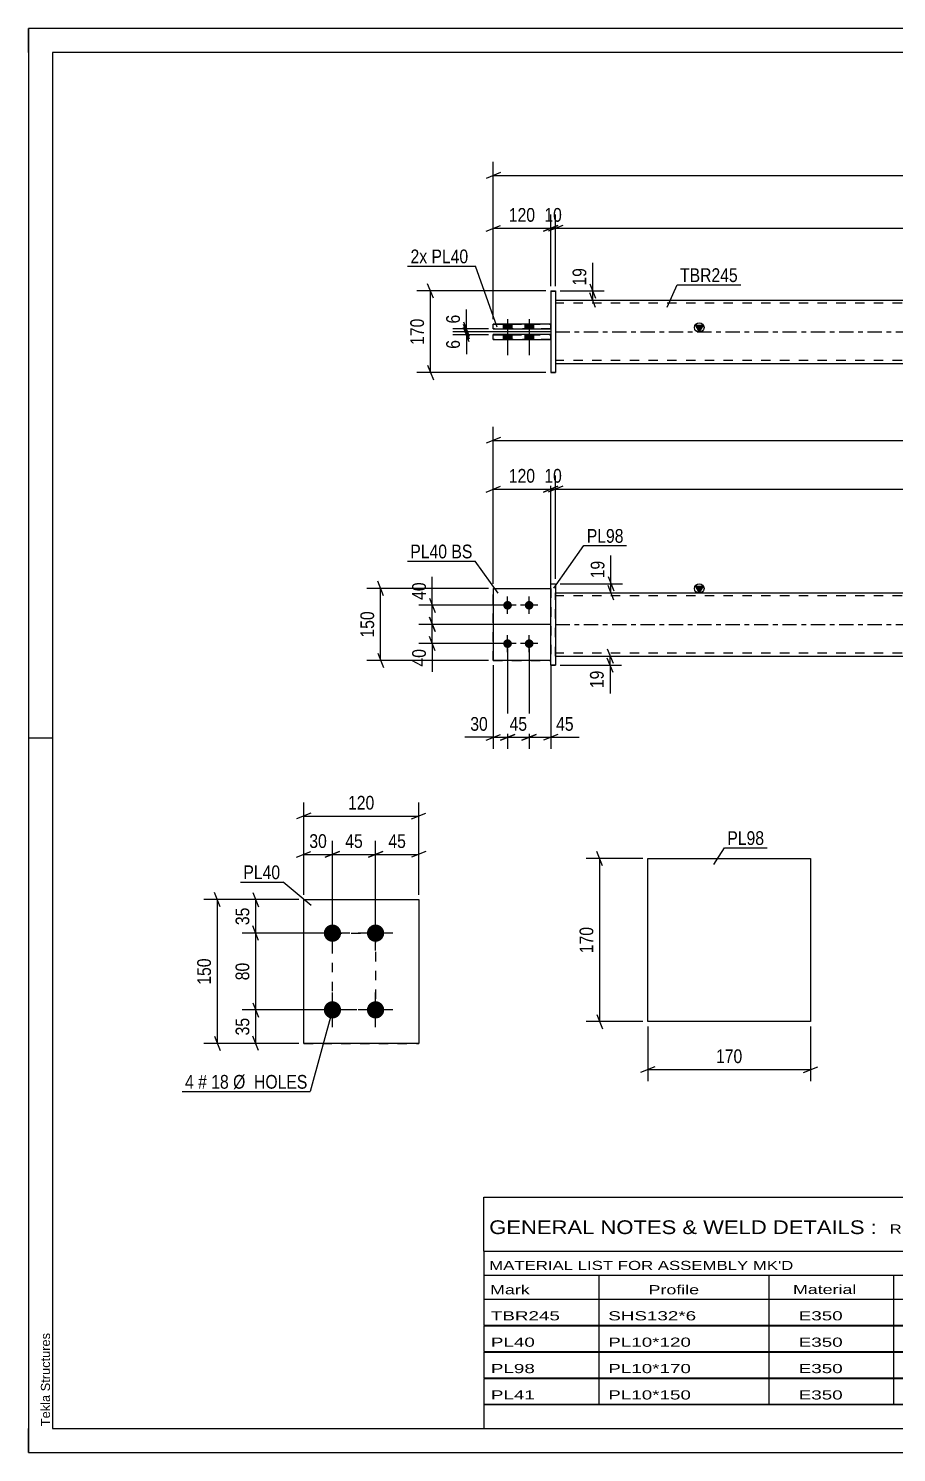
# Model space of a CAD drawing. Header units: millimetres. Extents: x 0 to 420, y 0 to 297.
# Drawn here: x 0 to 181.2, y 0 to 297 of the extents above; entities that cross this region are included whole.
import ezdxf

# ---------------------------------------------------------------- set-up
doc = ezdxf.new("R2010")
doc.units = ezdxf.units.MM
doc.linetypes.add('DXK_LINE_DOT2', pattern=[3.9198, 1.9599, -1.9599])
doc.linetypes.add('DXK_LINE_DOT3', pattern=[5.9187, 2.979, -0.9799, 0.9799, -0.9799])
doc.styles.add('Arial', font='ARIAL.TTF', dxfattribs={"height": 0.2})
doc.styles.add('Arial Narrow', font='ARIALN.TTF', dxfattribs={"height": 0.2})

# ---------------------------------------------------------------- blocks, each defined once
blk = doc.blocks.new('Unknown-581591407-1127')
at = {"color": 5, "linetype": 'Continuous'}
for p, q in [((420, 297), (0, 297)), ((0, 297), (0, 0)), ((0, 292), (0, 297)), ((415, 292), (5, 292)), ((5, 292), (5, 5)), ((5, 149), (0, 149)), ((0, 0), (0, 5)), ((5, 5), (415, 5)), ((0, 0), (420, 0))]:
    blk.add_line(p, q, dxfattribs=at)
at = {"color": 174, "linetype": 'Continuous', "style": 'Arial'}
blk.add_text('Tekla Structures', height=1.9102, rotation=90, dxfattribs=at).set_placement((4.5, 5.5))
blk = doc.blocks.new('Part-581591407-1420 - 1364')
at = {"color": 7, "linetype": 'DXK_LINE_DOT2'}
for p, q in [((96.98, 180.2), (108.98, 180.2)), ((96.98, 180.2), (108.98, 180.2)), ((96.98, 165.2), (96.98, 180.2)), ((108.98, 180.2), (108.98, 180.2)), ((108.98, 180.2), (108.98, 165.2)), ((96.98, 165.2), (108.98, 165.2)), ((108.98, 165.2), (96.98, 165.2)), ((96.98, 165.2), (96.98, 165.2))]:
    blk.add_line(p, q, dxfattribs=at)
blk = doc.blocks.new('Bolt-581591407-1378 - 1364')
at = {"linetype": 'Continuous'}
for points in [[(99.98, 175.8), (99.79, 175.82), (99.62, 175.88), (99.45, 175.97), (99.31, 176.1), (99.2, 176.25), (99.13, 176.42), (99.09, 176.6), (99.09, 176.79), (99.13, 176.98), (99.2, 177.15), (99.31, 177.3), (99.45, 177.43), (99.62, 177.52), (99.79, 177.58), (99.98, 177.6), (100.17, 177.58), (100.35, 177.52), (100.51, 177.43), (100.65, 177.3), (100.76, 177.15), (100.84, 176.98), (100.88, 176.79), (100.88, 176.6), (100.84, 176.42), (100.76, 176.25), (100.65, 176.1), (100.51, 175.97), (100.35, 175.88), (100.17, 175.82)], [(104.48, 175.8), (104.29, 175.82), (104.12, 175.88), (103.95, 175.97), (103.81, 176.1), (103.7, 176.25), (103.63, 176.42), (103.59, 176.6), (103.59, 176.79), (103.63, 176.98), (103.7, 177.15), (103.81, 177.3), (103.95, 177.43), (104.12, 177.52), (104.29, 177.58), (104.48, 177.6), (104.67, 177.58), (104.85, 177.52), (105.01, 177.43), (105.15, 177.3), (105.26, 177.15), (105.34, 176.98), (105.38, 176.79), (105.38, 176.6), (105.34, 176.42), (105.26, 176.25), (105.15, 176.1), (105.01, 175.97), (104.85, 175.88), (104.67, 175.82)], [(99.98, 167.8), (99.79, 167.82), (99.62, 167.88), (99.45, 167.97), (99.31, 168.1), (99.2, 168.25), (99.13, 168.42), (99.09, 168.6), (99.09, 168.79), (99.13, 168.98), (99.2, 169.15), (99.31, 169.3), (99.45, 169.43), (99.62, 169.52), (99.79, 169.58), (99.98, 169.6), (100.17, 169.58), (100.35, 169.52), (100.51, 169.43), (100.65, 169.3), (100.76, 169.15), (100.84, 168.98), (100.88, 168.79), (100.88, 168.6), (100.84, 168.42), (100.76, 168.25), (100.65, 168.1), (100.51, 167.97), (100.35, 167.88), (100.17, 167.82)], [(104.48, 167.8), (104.29, 167.82), (104.12, 167.88), (103.95, 167.97), (103.81, 168.1), (103.7, 168.25), (103.63, 168.42), (103.59, 168.6), (103.59, 168.79), (103.63, 168.98), (103.7, 169.15), (103.81, 169.3), (103.95, 169.43), (104.12, 169.52), (104.29, 169.58), (104.48, 169.6), (104.67, 169.58), (104.85, 169.52), (105.01, 169.43), (105.15, 169.3), (105.26, 169.15), (105.34, 168.98), (105.38, 168.79), (105.38, 168.6), (105.34, 168.42), (105.26, 168.25), (105.15, 168.1), (105.01, 167.97), (104.85, 167.88), (104.67, 167.82)]]:
    blk.add_hatch(color=1, dxfattribs=at).paths.add_polyline_path(points)
at = {"color": 1, "linetype": 'Continuous'}
for p, q in [((99.98, 174.9), (99.98, 178.5)), ((104.48, 174.9), (104.48, 178.5)), ((101.78, 176.7), (98.18, 176.7)), ((106.28, 176.7), (102.68, 176.7)), ((99.98, 166.9), (99.98, 170.5)), ((104.48, 166.9), (104.48, 170.5)), ((101.78, 168.7), (98.18, 168.7)), ((106.28, 168.7), (102.68, 168.7))]:
    blk.add_line(p, q, dxfattribs=at)
blk = doc.blocks.new('Part-581591407-1405 - 1364')
at = {"color": 2, "linetype": 'Continuous'}
for p, q in [((108.98, 181.2), (109.98, 181.2)), ((108.98, 164.2), (108.98, 181.2)), ((109.98, 181.2), (109.98, 181.2)), ((109.98, 181.2), (109.98, 164.2)), ((108.98, 164.2), (109.98, 164.2))]:
    blk.add_line(p, q, dxfattribs=at)
at = {"color": 7, "linetype": 'DXK_LINE_DOT2'}
for p, q in [((108.98, 181.2), (109.98, 181.2)), ((109.98, 164.2), (108.98, 164.2)), ((108.98, 164.2), (108.98, 164.2)), ((109.98, 164.2), (109.98, 164.2))]:
    blk.add_line(p, q, dxfattribs=at)
blk = doc.blocks.new('Part-581591407-1425 - 1364')
at = {"color": 2, "linetype": 'Continuous'}
for p, q in [((96.98, 180.2), (108.98, 180.2)), ((96.98, 180.2), (96.98, 165.2)), ((108.98, 165.2), (96.98, 165.2)), ((96.98, 165.2), (96.98, 165.2))]:
    blk.add_line(p, q, dxfattribs=at)
at = {"color": 7, "linetype": 'DXK_LINE_DOT2'}
for p, q in [((96.98, 180.2), (108.98, 180.2)), ((108.98, 180.2), (108.98, 180.2)), ((108.98, 180.2), (108.98, 165.2)), ((96.98, 165.2), (108.98, 165.2)), ((96.98, 165.2), (96.98, 165.2))]:
    blk.add_line(p, q, dxfattribs=at)
blk = doc.blocks.new('Part-581591407-1440 - 1364')
at = {"linetype": 'Continuous'}
blk.add_hatch(color=2, dxfattribs=at).paths.add_polyline_path([(139.98, 179.3), (139.18, 180.7), (140.78, 180.7)])
at = {"color": 2, "linetype": 'Continuous'}
for p, q in [((109.98, 179.3), (197.98, 179.3)), ((139.98, 179.3), (139.18, 180.7)), ((139.18, 180.7), (140.78, 180.7)), ((140.78, 180.7), (139.98, 179.3)), ((198.08, 179.3), (286.08, 179.3)), ((109.98, 166.1), (197.98, 166.1)), ((198.08, 166.1), (286.08, 166.1))]:
    blk.add_line(p, q, dxfattribs=at)
at = {"color": 7, "linetype": 'DXK_LINE_DOT2'}
for p, q in [((109.98, 166.1), (109.98, 179.3)), ((197.98, 178.7), (109.98, 178.7)), ((286.08, 178.7), (198.08, 178.7)), ((286.08, 179.3), (286.08, 166.1)), ((197.98, 166.7), (109.98, 166.7)), ((286.08, 166.7), (198.08, 166.7))]:
    blk.add_line(p, q, dxfattribs=at)
at = {"color": 7, "linetype": 'DXK_LINE_DOT3'}
for p, q in [((109.98, 172.7), (197.98, 172.7)), ((198.08, 172.7), (286.08, 172.7))]:
    blk.add_line(p, q, dxfattribs=at)
at = {"color": 2, "linetype": 'Continuous'}
blk.add_circle((139.98, 180.2), 1, dxfattribs=at)
blk = doc.blocks.new('Part-581591407-1793 - 1767')
at = {"color": 2, "linetype": 'Continuous'}
for p, q in [((108.98, 233.15), (96.98, 233.15)), ((96.98, 232.15), (96.98, 233.15)), ((96.98, 232.15), (108.98, 232.15)), ((96.98, 232.14), (96.98, 232.15))]:
    blk.add_line(p, q, dxfattribs=at)
at = {"color": 7, "linetype": 'DXK_LINE_DOT2'}
for p, q in [((96.98, 233.14), (108.98, 233.14)), ((108.98, 232.14), (96.98, 232.14)), ((108.98, 232.14), (108.98, 233.15))]:
    blk.add_line(p, q, dxfattribs=at)
blk = doc.blocks.new('Part-581591407-1798 - 1767')
at = {"color": 2, "linetype": 'Continuous'}
for p, q in [((108.98, 235.35), (96.98, 235.35)), ((96.98, 234.35), (96.98, 235.35)), ((96.98, 234.35), (108.98, 234.35)), ((96.98, 234.34), (96.98, 234.35))]:
    blk.add_line(p, q, dxfattribs=at)
at = {"color": 7, "linetype": 'DXK_LINE_DOT2'}
for p, q in [((96.98, 235.34), (108.98, 235.34)), ((108.98, 234.34), (108.98, 235.35)), ((108.98, 234.34), (96.98, 234.34))]:
    blk.add_line(p, q, dxfattribs=at)
blk = doc.blocks.new('Part-581591407-1773 - 1767')
at = {"linetype": 'Continuous'}
blk.add_hatch(color=2, dxfattribs=at).paths.add_polyline_path([(139.98, 233.74), (139.18, 235.14), (140.78, 235.14)])
at = {"color": 2, "linetype": 'Continuous'}
for p, q in [((109.98, 240.34), (197.98, 240.34)), ((198.08, 240.34), (286.08, 240.34)), ((139.98, 233.74), (139.18, 235.14)), ((139.18, 235.14), (140.78, 235.14)), ((140.78, 235.14), (139.98, 233.74)), ((109.98, 227.14), (197.98, 227.14)), ((198.08, 227.14), (286.08, 227.14))]:
    blk.add_line(p, q, dxfattribs=at)
at = {"color": 7, "linetype": 'DXK_LINE_DOT2'}
for p, q in [((109.98, 240.34), (109.98, 227.14)), ((197.98, 239.74), (109.98, 239.74)), ((286.08, 239.74), (198.08, 239.74)), ((286.08, 240.34), (286.08, 227.14)), ((197.98, 227.74), (109.98, 227.74)), ((286.08, 227.74), (198.08, 227.74))]:
    blk.add_line(p, q, dxfattribs=at)
at = {"color": 7, "linetype": 'DXK_LINE_DOT3'}
for p, q in [((109.98, 233.74), (197.98, 233.74)), ((198.08, 233.74), (286.08, 233.74))]:
    blk.add_line(p, q, dxfattribs=at)
at = {"color": 2, "linetype": 'Continuous'}
blk.add_circle((139.98, 234.64), 1, dxfattribs=at)
blk = doc.blocks.new('Part-581591407-1799 - 1767')
at = {"color": 2, "linetype": 'Continuous'}
for p, q in [((108.98, 242.25), (109.98, 242.25)), ((108.98, 242.25), (108.98, 225.25)), ((109.98, 242.24), (109.98, 242.25)), ((109.98, 242.25), (109.98, 225.24)), ((109.98, 225.25), (108.98, 225.25)), ((108.98, 225.25), (108.98, 225.24))]:
    blk.add_line(p, q, dxfattribs=at)
at = {"color": 7, "linetype": 'DXK_LINE_DOT2'}
for p, q in [((108.98, 242.24), (109.98, 242.24)), ((108.98, 225.25), (108.98, 225.24)), ((108.98, 225.24), (109.98, 225.24))]:
    blk.add_line(p, q, dxfattribs=at)
blk = doc.blocks.new('Bolt-581591407-1801 - 1767')
at = {"linetype": 'Continuous'}
for points in [[(99.08, 234.35), (100.88, 234.35), (100.88, 235.35), (99.08, 235.35)], [(99.08, 234.34), (100.88, 234.34), (100.88, 235.34), (99.08, 235.34)], [(103.58, 234.35), (105.38, 234.35), (105.38, 235.35), (103.58, 235.35)], [(103.58, 234.34), (105.38, 234.34), (105.38, 235.34), (103.58, 235.34)], [(99.08, 232.15), (100.88, 232.15), (100.88, 233.15), (99.08, 233.15)], [(99.08, 232.14), (100.88, 232.14), (100.88, 233.14), (99.08, 233.14)], [(103.58, 232.15), (105.38, 232.15), (105.38, 233.15), (103.58, 233.15)], [(103.58, 232.14), (105.38, 232.14), (105.38, 233.14), (103.58, 233.14)]]:
    blk.add_hatch(color=1, dxfattribs=at).paths.add_polyline_path(points)
at = {"color": 1, "linetype": 'Continuous'}
for p, q in [((99.08, 235.35), (99.08, 234.35)), ((99.08, 235.34), (99.08, 234.34)), ((99.98, 236.35), (99.98, 228.85)), ((99.98, 236.34), (99.98, 228.84)), ((100.88, 235.35), (100.88, 234.35)), ((100.88, 235.34), (100.88, 234.34)), ((103.58, 235.35), (103.58, 234.35)), ((103.58, 235.34), (103.58, 234.34)), ((104.48, 236.35), (104.48, 228.85)), ((104.48, 236.34), (104.48, 228.84)), ((105.38, 235.35), (105.38, 234.35)), ((105.38, 235.34), (105.38, 234.34)), ((99.08, 233.15), (99.08, 232.15)), ((99.08, 233.14), (99.08, 232.14)), ((100.88, 233.15), (100.88, 232.15)), ((100.88, 233.14), (100.88, 232.14)), ((103.58, 233.15), (103.58, 232.15)), ((103.58, 233.14), (103.58, 232.14)), ((105.38, 233.15), (105.38, 232.15)), ((105.38, 233.14), (105.38, 232.14))]:
    blk.add_line(p, q, dxfattribs=at)
blk = doc.blocks.new('Bolt-581591407-2103 - 2040')
at = {"linetype": 'Continuous'}
for points in [[(63.43, 106.52), (63.06, 106.56), (62.7, 106.67), (62.38, 106.86), (62.1, 107.11), (61.88, 107.42), (61.72, 107.76), (61.64, 108.13), (61.64, 108.5), (61.72, 108.87), (61.88, 109.22), (62.1, 109.52), (62.38, 109.77), (62.7, 109.96), (63.06, 110.08), (63.43, 110.12), (63.81, 110.08), (64.17, 109.96), (64.49, 109.77), (64.77, 109.52), (64.99, 109.22), (65.15, 108.87), (65.22, 108.5), (65.22, 108.13), (65.15, 107.76), (64.99, 107.42), (64.77, 107.11), (64.49, 106.86), (64.17, 106.67), (63.81, 106.56)], [(72.43, 106.52), (72.06, 106.56), (71.7, 106.67), (71.38, 106.86), (71.1, 107.11), (70.88, 107.42), (70.72, 107.76), (70.64, 108.13), (70.64, 108.5), (70.72, 108.87), (70.88, 109.22), (71.1, 109.52), (71.38, 109.77), (71.7, 109.96), (72.06, 110.08), (72.43, 110.12), (72.81, 110.08), (73.17, 109.96), (73.49, 109.77), (73.77, 109.52), (73.99, 109.22), (74.15, 108.87), (74.22, 108.5), (74.22, 108.13), (74.15, 107.76), (73.99, 107.42), (73.77, 107.11), (73.49, 106.86), (73.17, 106.67), (72.81, 106.56)], [(63.43, 90.52), (63.06, 90.56), (62.7, 90.67), (62.38, 90.86), (62.1, 91.11), (61.88, 91.42), (61.72, 91.76), (61.64, 92.13), (61.64, 92.5), (61.72, 92.87), (61.88, 93.22), (62.1, 93.52), (62.38, 93.77), (62.7, 93.96), (63.06, 94.08), (63.43, 94.12), (63.81, 94.08), (64.17, 93.96), (64.49, 93.77), (64.77, 93.52), (64.99, 93.22), (65.15, 92.87), (65.22, 92.5), (65.22, 92.13), (65.15, 91.76), (64.99, 91.42), (64.77, 91.11), (64.49, 90.86), (64.17, 90.67), (63.81, 90.56)], [(72.43, 90.52), (72.06, 90.56), (71.7, 90.67), (71.38, 90.86), (71.1, 91.11), (70.88, 91.42), (70.72, 91.76), (70.64, 92.13), (70.64, 92.5), (70.72, 92.87), (70.88, 93.22), (71.1, 93.52), (71.38, 93.77), (71.7, 93.96), (72.06, 94.08), (72.43, 94.12), (72.81, 94.08), (73.17, 93.96), (73.49, 93.77), (73.77, 93.52), (73.99, 93.22), (74.15, 92.87), (74.22, 92.5), (74.22, 92.13), (74.15, 91.76), (73.99, 91.42), (73.77, 91.11), (73.49, 90.86), (73.17, 90.67), (72.81, 90.56)]]:
    blk.add_hatch(color=1, dxfattribs=at).paths.add_polyline_path(points)
at = {"color": 1, "linetype": 'Continuous'}
for p, q in [((63.43, 104.72), (63.43, 111.92)), ((72.43, 104.72), (72.43, 111.92)), ((67.03, 108.32), (59.83, 108.32)), ((76.03, 108.32), (68.83, 108.32)), ((63.43, 88.72), (63.43, 95.92)), ((72.43, 88.72), (72.43, 95.92)), ((67.03, 92.32), (59.83, 92.32)), ((76.03, 92.32), (68.83, 92.32))]:
    blk.add_line(p, q, dxfattribs=at)
blk = doc.blocks.new('Part-581591407-2108 - 2040')
at = {"color": 2, "linetype": 'Continuous'}
for p, q in [((57.43, 115.32), (81.43, 115.32)), ((57.43, 85.32), (57.43, 115.32)), ((81.43, 115.32), (81.43, 115.32)), ((81.43, 115.32), (81.43, 85.32)), ((81.43, 85.32), (57.43, 85.32)), ((57.43, 85.32), (57.43, 85.32))]:
    blk.add_line(p, q, dxfattribs=at)
at = {"color": 7, "linetype": 'DXK_LINE_DOT2'}
for p, q in [((57.43, 115.32), (81.43, 115.32)), ((57.43, 85.32), (81.43, 85.32)), ((57.43, 85.32), (57.43, 85.32))]:
    blk.add_line(p, q, dxfattribs=at)
blk = doc.blocks.new('Part-581591407-2231 - 2225')
at = {"color": 2, "linetype": 'Continuous'}
for p, q in [((129.22, 89.87), (129.22, 123.87)), ((129.22, 123.87), (163.22, 123.87)), ((163.22, 123.87), (163.22, 89.87)), ((163.22, 89.87), (129.22, 89.87))]:
    blk.add_line(p, q, dxfattribs=at)
blk = doc.blocks.new('Rectangle-581591407-2210 - 2040')
at = {"color": 1, "linetype": 'DXK_LINE_DOT2'}
blk.add_lwpolyline([(63.43, 108.32), (72.43, 108.32), (72.43, 92.32), (63.43, 92.32), (63.43, 108.32)], close=True, dxfattribs=at)
blk = doc.blocks.new('StraightDimension-581591407-1609 - 1364')
at = {"color": 7, "linetype": 'Continuous'}
for p, q in [((108.98, 172.7), (81.43, 172.7)), ((83.68, 174.2), (84.88, 171.2)), ((84.28, 168.7), (84.28, 172.7)), ((84.88, 167.2), (83.68, 170.2)), ((98.98, 168.7), (81.43, 168.7))]:
    blk.add_line(p, q, dxfattribs=at)
at = {"color": 0}
blk.add_wipeout([(83.53, 168.17), (79.33, 168.17), (79.33, 163.32), (83.53, 163.32)], dxfattribs=at)
at = {"color": 7, "linetype": 'Continuous'}
blk.add_line((84.28, 168.7), (84.28, 162.79), dxfattribs=at)
blk.add_line((84.28, 168.7), (84.28, 162.79), dxfattribs=at)
at = {"color": 3, "style": 'Arial Narrow'}
blk.add_text('40', height=2.863, rotation=90.0002, dxfattribs=at).set_placement((82.93, 163.92))
blk = doc.blocks.new('StraightDimension-581591407-1600 - 1364')
at = {"color": 7, "linetype": 'Continuous'}
for p, q in [((110.98, 181.2), (123.94, 181.2)), ((120.94, 182.7), (122.14, 179.7)), ((121.54, 179.3), (121.54, 181.2)), ((110.98, 179.3), (123.94, 179.3)), ((122.14, 177.8), (120.94, 180.8))]:
    blk.add_line(p, q, dxfattribs=at)
at = {"color": 0}
blk.add_wipeout([(120.79, 186.58), (116.59, 186.58), (116.59, 181.72), (120.79, 181.72)], dxfattribs=at)
at = {"color": 7, "linetype": 'Continuous'}
blk.add_line((121.54, 181.2), (121.54, 187.11), dxfattribs=at)
blk.add_line((121.54, 181.2), (121.54, 187.11), dxfattribs=at)
at = {"color": 3, "style": 'Arial Narrow'}
blk.add_text('19', height=2.863, rotation=90.0002, dxfattribs=at).set_placement((120.19, 182.32))
blk = doc.blocks.new('StraightDimension-581591407-1560 - 1364')
at = {"color": 7, "linetype": 'Continuous'}
for p, q in [((99.98, 167.7), (99.98, 146.78)), ((96.98, 164.2), (96.98, 146.78)), ((95.48, 148.58), (98.48, 149.78)), ((96.98, 149.18), (99.98, 149.18)), ((101.48, 149.78), (98.48, 148.58))]:
    blk.add_line(p, q, dxfattribs=at)
at = {"color": 0}
blk.add_wipeout([(96.46, 149.93), (96.46, 154.13), (91.6, 154.13), (91.6, 149.93)], dxfattribs=at)
at = {"color": 7, "linetype": 'Continuous'}
blk.add_line((96.98, 149.18), (91.08, 149.18), dxfattribs=at)
blk.add_line((96.98, 149.18), (91.08, 149.18), dxfattribs=at)
at = {"color": 3, "style": 'Arial Narrow'}
blk.add_text('30', height=2.863, dxfattribs=at).set_placement((92.2, 150.53))
blk = doc.blocks.new('StraightDimension-581591407-1452 - 1364')
at = {"color": 7, "linetype": 'Continuous'}
for p, q in [((96.98, 181.2), (96.98, 203.77)), ((108.98, 181.2), (108.98, 203.77)), ((95.48, 200.32), (98.48, 201.52)), ((96.98, 200.92), (108.98, 200.92)), ((110.48, 201.52), (107.48, 200.32))]:
    blk.add_line(p, q, dxfattribs=at)
at = {"color": 0}
blk.add_wipeout([(106.32, 201.67), (106.32, 205.87), (99.64, 205.87), (99.64, 201.67)], dxfattribs=at)
at = {"color": 3, "style": 'Arial Narrow'}
blk.add_text('120', height=2.863, dxfattribs=at).set_placement((100.24, 202.27))
blk = doc.blocks.new('StraightDimension-581591407-1479 - 1364')
at = {"color": 7, "linetype": 'Continuous'}
for p, q in [((108.98, 181.2), (108.98, 203.77)), ((109.98, 182.2), (109.98, 203.77)), ((107.48, 200.32), (110.48, 201.52)), ((111.48, 201.52), (108.48, 200.32)), ((108.98, 200.92), (109.98, 200.92))]:
    blk.add_line(p, q, dxfattribs=at)
at = {"color": 0}
blk.add_wipeout([(111.91, 201.67), (111.91, 205.87), (107.05, 205.87), (107.05, 201.67)], dxfattribs=at)
at = {"color": 3, "style": 'Arial Narrow'}
blk.add_text('10', height=2.863, dxfattribs=at).set_placement((107.65, 202.27))
blk = doc.blocks.new('StraightDimension-581591407-1577 - 1364')
at = {"color": 7, "linetype": 'Continuous'}
for p, q in [((104.48, 167.7), (104.48, 146.78)), ((108.98, 164.2), (108.98, 146.78)), ((102.98, 148.58), (105.98, 149.78)), ((104.48, 149.18), (108.98, 149.18)), ((110.48, 149.78), (107.48, 148.58))]:
    blk.add_line(p, q, dxfattribs=at)
at = {"color": 0}
blk.add_wipeout([(114.36, 149.93), (114.36, 154.13), (109.51, 154.13), (109.51, 149.93)], dxfattribs=at)
at = {"color": 7, "linetype": 'Continuous'}
blk.add_line((108.98, 149.18), (114.89, 149.18), dxfattribs=at)
blk.add_line((108.98, 149.18), (114.89, 149.18), dxfattribs=at)
at = {"color": 3, "style": 'Arial Narrow'}
blk.add_text('45', height=2.863, dxfattribs=at).set_placement((110.11, 150.53))
blk = doc.blocks.new('StraightDimension-581591407-1496 - 1364')
at = {"color": 7, "linetype": 'Continuous'}
for p, q in [((109.98, 182.2), (109.98, 203.77)), ((286.08, 181.2), (286.08, 203.77)), ((111.48, 201.52), (108.48, 200.32)), ((109.98, 200.92), (286.08, 200.92)), ((284.58, 200.32), (287.58, 201.52))]:
    blk.add_line(p, q, dxfattribs=at)
at = {"color": 0}
blk.add_wipeout([(202.29, 201.67), (202.29, 205.87), (193.78, 205.87), (193.78, 201.67)], dxfattribs=at)
at = {"color": 3, "style": 'Arial Narrow'}
blk.add_text('2567', height=2.863, dxfattribs=at).set_placement((194.38, 202.27))
blk = doc.blocks.new('StraightDimension-581591407-1546 - 1364')
at = {"color": 7, "linetype": 'Continuous'}
for p, q in [((96.98, 181.2), (96.98, 213.94)), ((299.08, 181.2), (299.08, 213.94)), ((98.48, 211.69), (95.48, 210.49)), ((96.98, 211.09), (299.08, 211.09)), ((297.58, 210.49), (300.58, 211.69))]:
    blk.add_line(p, q, dxfattribs=at)
at = {"color": 0}
blk.add_wipeout([(202.29, 211.84), (202.29, 216.04), (193.78, 216.04), (193.78, 211.84)], dxfattribs=at)
at = {"color": 3, "style": 'Arial Narrow'}
blk.add_text('2827', height=2.863, dxfattribs=at).set_placement((194.38, 212.44))
blk = doc.blocks.new('StraightDimension-581591407-1570 - 1364')
at = {"color": 7, "linetype": 'Continuous'}
for p, q in [((99.98, 167.7), (99.98, 146.78)), ((104.48, 167.7), (104.48, 146.78)), ((98.48, 148.58), (101.48, 149.78)), ((99.98, 149.18), (104.48, 149.18)), ((105.98, 149.78), (102.98, 148.58))]:
    blk.add_line(p, q, dxfattribs=at)
at = {"color": 0}
blk.add_wipeout([(104.66, 149.93), (104.66, 154.13), (99.8, 154.13), (99.8, 149.93)], dxfattribs=at)
at = {"color": 3, "style": 'Arial Narrow'}
blk.add_text('45', height=2.863, dxfattribs=at).set_placement((100.4, 150.53))
blk = doc.blocks.new('StraightDimension-581591407-1591 - 1364')
at = {"color": 7, "linetype": 'Continuous'}
for p, q in [((120.79, 167.6), (121.99, 164.6)), ((110.98, 166.1), (123.79, 166.1)), ((110.98, 164.2), (123.79, 164.2)), ((121.99, 162.7), (120.79, 165.7)), ((121.39, 164.2), (121.39, 166.1))]:
    blk.add_line(p, q, dxfattribs=at)
at = {"color": 0}
blk.add_wipeout([(120.64, 163.67), (116.44, 163.67), (116.44, 158.82), (120.64, 158.82)], dxfattribs=at)
at = {"color": 7, "linetype": 'Continuous'}
blk.add_line((121.39, 164.2), (121.39, 158.29), dxfattribs=at)
blk.add_line((121.39, 164.2), (121.39, 158.29), dxfattribs=at)
at = {"color": 3, "style": 'Arial Narrow'}
blk.add_text('19', height=2.863, rotation=90.0002, dxfattribs=at).set_placement((120.04, 159.42))
blk = doc.blocks.new('StraightDimension-581591407-1626 - 1364')
at = {"color": 7, "linetype": 'Continuous'}
for p, q in [((98.98, 176.7), (81.43, 176.7)), ((83.68, 178.2), (84.88, 175.2)), ((84.28, 172.7), (84.28, 176.7)), ((108.98, 172.7), (81.43, 172.7)), ((84.88, 171.2), (83.68, 174.2))]:
    blk.add_line(p, q, dxfattribs=at)
at = {"color": 0}
blk.add_wipeout([(83.53, 182.08), (79.33, 182.08), (79.33, 177.22), (83.53, 177.22)], dxfattribs=at)
at = {"color": 7, "linetype": 'Continuous'}
blk.add_line((84.28, 176.7), (84.28, 182.6), dxfattribs=at)
blk.add_line((84.28, 176.7), (84.28, 182.6), dxfattribs=at)
at = {"color": 3, "style": 'Arial Narrow'}
blk.add_text('40', height=2.863, rotation=90.0002, dxfattribs=at).set_placement((82.93, 177.82))
blk = doc.blocks.new('StraightDimension-581591407-1689 - 1364')
at = {"color": 7, "linetype": 'Continuous'}
for p, q in [((74.08, 178.7), (72.88, 181.7)), ((95.98, 180.2), (70.63, 180.2)), ((73.48, 165.2), (73.48, 180.2)), ((72.88, 166.7), (74.08, 163.7)), ((95.98, 165.2), (70.63, 165.2))]:
    blk.add_line(p, q, dxfattribs=at)
at = {"color": 0}
blk.add_wipeout([(72.73, 176.04), (68.53, 176.04), (68.53, 169.36), (72.73, 169.36)], dxfattribs=at)
at = {"color": 3, "style": 'Arial Narrow'}
blk.add_text('150', height=2.863, rotation=90.0002, dxfattribs=at).set_placement((72.13, 169.96))
blk = doc.blocks.new('StraightDimension-581591407-1851 - 1767')
at = {"color": 7, "linetype": 'Continuous'}
for p, q in [((90.79, 235.84), (91.99, 232.84)), ((91.99, 232.24), (90.79, 235.24)), ((95.98, 234.34), (88.54, 234.34)), ((108.98, 233.74), (88.54, 233.74)), ((91.39, 233.74), (91.39, 234.34))]:
    blk.add_line(p, q, dxfattribs=at)
at = {"color": 0}
blk.add_wipeout([(90.64, 237.9), (86.44, 237.9), (86.44, 234.87), (90.64, 234.87)], dxfattribs=at)
at = {"color": 7, "linetype": 'Continuous'}
blk.add_line((91.39, 234.34), (91.39, 238.42), dxfattribs=at)
blk.add_line((91.39, 234.34), (91.39, 238.42), dxfattribs=at)
at = {"color": 3, "style": 'Arial Narrow'}
blk.add_text('6', height=2.86, rotation=90.0002, dxfattribs=at).set_placement((90.04, 235.47))
blk = doc.blocks.new('StraightDimension-581591407-1930 - 1767')
at = {"color": 7, "linetype": 'Continuous'}
for p, q in [((107.48, 254.74), (110.48, 255.94)), ((111.48, 255.94), (108.48, 254.74)), ((108.98, 243.25), (108.98, 258.19)), ((109.98, 243.25), (109.98, 258.19)), ((108.98, 255.34), (109.98, 255.34))]:
    blk.add_line(p, q, dxfattribs=at)
at = {"color": 0}
blk.add_wipeout([(111.91, 256.09), (111.91, 260.29), (107.05, 260.29), (107.05, 256.09)], dxfattribs=at)
at = {"color": 3, "style": 'Arial Narrow'}
blk.add_text('10', height=2.863, dxfattribs=at).set_placement((107.65, 256.69))
blk = doc.blocks.new('StraightDimension-581591407-1835 - 1767')
at = {"color": 7, "linetype": 'Continuous'}
for p, q in [((90.79, 235.24), (91.99, 232.24)), ((91.99, 231.64), (90.79, 234.64)), ((108.98, 233.74), (88.54, 233.74)), ((95.98, 233.14), (88.54, 233.14)), ((91.39, 233.14), (91.39, 233.74))]:
    blk.add_line(p, q, dxfattribs=at)
at = {"color": 0}
blk.add_wipeout([(90.64, 232.62), (86.44, 232.62), (86.44, 229.59), (90.64, 229.59)], dxfattribs=at)
at = {"color": 7, "linetype": 'Continuous'}
blk.add_line((91.39, 233.14), (91.39, 229.07), dxfattribs=at)
blk.add_line((91.39, 233.14), (91.39, 229.07), dxfattribs=at)
at = {"color": 3, "style": 'Arial Narrow'}
blk.add_text('6', height=2.86, rotation=90.0002, dxfattribs=at).set_placement((90.04, 230.19))
blk = doc.blocks.new('StraightDimension-581591407-1868 - 1767')
at = {"color": 7, "linetype": 'Continuous'}
for p, q in [((117.16, 243.75), (118.36, 240.75)), ((110.98, 242.25), (120.16, 242.25)), ((118.36, 238.84), (117.16, 241.84)), ((117.76, 240.34), (117.76, 242.25)), ((110.98, 240.34), (120.16, 240.34))]:
    blk.add_line(p, q, dxfattribs=at)
at = {"color": 0}
blk.add_wipeout([(117.01, 247.63), (112.81, 247.63), (112.81, 242.77), (117.01, 242.77)], dxfattribs=at)
at = {"color": 7, "linetype": 'Continuous'}
blk.add_line((117.76, 242.25), (117.76, 248.15), dxfattribs=at)
blk.add_line((117.76, 242.25), (117.76, 248.15), dxfattribs=at)
at = {"color": 3, "style": 'Arial Narrow'}
blk.add_text('19', height=2.863, rotation=90.0002, dxfattribs=at).set_placement((116.41, 243.37))
blk = doc.blocks.new('StraightDimension-581591407-1879 - 1767')
at = {"color": 7, "linetype": 'Continuous'}
for p, q in [((84.49, 240.75), (83.29, 243.75)), ((107.98, 242.25), (81.04, 242.25)), ((83.89, 225.25), (83.89, 242.25)), ((83.29, 226.75), (84.49, 223.75)), ((107.98, 225.25), (81.04, 225.25))]:
    blk.add_line(p, q, dxfattribs=at)
at = {"color": 0}
blk.add_wipeout([(83.14, 237.09), (78.94, 237.09), (78.94, 230.4), (83.14, 230.4)], dxfattribs=at)
at = {"color": 3, "style": 'Arial Narrow'}
blk.add_text('170', height=2.863, rotation=90.0002, dxfattribs=at).set_placement((82.54, 231))
blk = doc.blocks.new('StraightDimension-581591407-1910 - 1767')
at = {"color": 7, "linetype": 'Continuous'}
for p, q in [((111.48, 255.94), (108.48, 254.74)), ((109.98, 243.25), (109.98, 258.19)), ((284.58, 254.74), (287.58, 255.94)), ((286.08, 242.24), (286.08, 258.19)), ((109.98, 255.34), (286.08, 255.34))]:
    blk.add_line(p, q, dxfattribs=at)
at = {"color": 0}
blk.add_wipeout([(202.29, 256.09), (202.29, 260.29), (193.78, 260.29), (193.78, 256.09)], dxfattribs=at)
at = {"color": 3, "style": 'Arial Narrow'}
blk.add_text('2567', height=2.863, dxfattribs=at).set_placement((194.38, 256.69))
blk = doc.blocks.new('StraightDimension-581591407-1920 - 1767')
at = {"color": 7, "linetype": 'Continuous'}
for p, q in [((95.48, 254.74), (98.48, 255.94)), ((96.98, 236.34), (96.98, 258.19)), ((110.48, 255.94), (107.48, 254.74)), ((108.98, 243.25), (108.98, 258.19)), ((96.98, 255.34), (108.98, 255.34))]:
    blk.add_line(p, q, dxfattribs=at)
at = {"color": 0}
blk.add_wipeout([(106.32, 256.09), (106.32, 260.29), (99.64, 260.29), (99.64, 256.09)], dxfattribs=at)
at = {"color": 3, "style": 'Arial Narrow'}
blk.add_text('120', height=2.863, dxfattribs=at).set_placement((100.24, 256.69))
blk = doc.blocks.new('StraightDimension-581591407-1941 - 1767')
at = {"color": 7, "linetype": 'Continuous'}
for p, q in [((96.98, 236.34), (96.98, 269.19)), ((299.08, 236.35), (299.08, 269.19)), ((98.48, 266.94), (95.48, 265.74)), ((96.98, 266.34), (299.08, 266.34)), ((297.58, 265.74), (300.58, 266.94))]:
    blk.add_line(p, q, dxfattribs=at)
at = {"color": 0}
blk.add_wipeout([(202.29, 267.09), (202.29, 271.29), (193.78, 271.29), (193.78, 267.09)], dxfattribs=at)
at = {"color": 3, "style": 'Arial Narrow'}
blk.add_text('2827', height=2.863, dxfattribs=at).set_placement((194.38, 267.69))
blk = doc.blocks.new('StraightDimension-581591407-2133 - 2040')
at = {"color": 7, "linetype": 'Continuous'}
for p, q in [((61.93, 124.14), (64.93, 125.34)), ((63.43, 109.32), (63.43, 127.59)), ((63.43, 124.74), (72.43, 124.74)), ((73.93, 125.34), (70.93, 124.14)), ((72.43, 109.32), (72.43, 127.59))]:
    blk.add_line(p, q, dxfattribs=at)
at = {"color": 0}
blk.add_wipeout([(70.36, 125.49), (70.36, 129.69), (65.51, 129.69), (65.51, 125.49)], dxfattribs=at)
at = {"color": 3, "style": 'Arial Narrow'}
blk.add_text('45', height=2.863, dxfattribs=at).set_placement((66.11, 126.09))
blk = doc.blocks.new('StraightDimension-581591407-2165 - 2040')
at = {"color": 7, "linetype": 'Continuous'}
for p, q in [((62.43, 92.32), (44.58, 92.32)), ((46.83, 93.82), (48.03, 90.82)), ((47.43, 85.32), (47.43, 92.32)), ((48.03, 83.82), (46.83, 86.82)), ((56.43, 85.32), (44.58, 85.32))]:
    blk.add_line(p, q, dxfattribs=at)
at = {"color": 0}
blk.add_wipeout([(46.68, 91.24), (42.48, 91.24), (42.48, 86.39), (46.68, 86.39)], dxfattribs=at)
at = {"color": 3, "style": 'Arial Narrow'}
blk.add_text('35', height=2.863, rotation=90.0002, dxfattribs=at).set_placement((46.08, 86.99))
blk = doc.blocks.new('StraightDimension-581591407-2123 - 2040')
at = {"color": 7, "linetype": 'Continuous'}
for p, q in [((55.93, 124.14), (58.93, 125.34)), ((57.43, 116.32), (57.43, 127.59)), ((57.43, 124.74), (63.43, 124.74)), ((64.93, 125.34), (61.93, 124.14)), ((63.43, 109.32), (63.43, 127.59))]:
    blk.add_line(p, q, dxfattribs=at)
at = {"color": 0}
blk.add_wipeout([(62.86, 125.49), (62.86, 129.69), (58.01, 129.69), (58.01, 125.49)], dxfattribs=at)
at = {"color": 3, "style": 'Arial Narrow'}
blk.add_text('30', height=2.863, dxfattribs=at).set_placement((58.61, 126.09))
blk = doc.blocks.new('StraightDimension-581591407-2112 - 2040')
at = {"color": 7, "linetype": 'Continuous'}
for p, q in [((57.43, 116.32), (57.43, 135.59)), ((81.43, 116.32), (81.43, 135.59)), ((58.93, 133.34), (55.93, 132.14)), ((57.43, 132.74), (81.43, 132.74)), ((79.93, 132.14), (82.93, 133.34))]:
    blk.add_line(p, q, dxfattribs=at)
at = {"color": 0}
blk.add_wipeout([(72.78, 133.49), (72.78, 137.69), (66.09, 137.69), (66.09, 133.49)], dxfattribs=at)
at = {"color": 3, "style": 'Arial Narrow'}
blk.add_text('120', height=2.863, dxfattribs=at).set_placement((66.69, 134.09))
blk = doc.blocks.new('StraightDimension-581591407-2143 - 2040')
at = {"color": 7, "linetype": 'Continuous'}
for p, q in [((70.93, 124.14), (73.93, 125.34)), ((72.43, 109.32), (72.43, 127.59)), ((72.43, 124.74), (81.43, 124.74)), ((82.93, 125.34), (79.93, 124.14)), ((81.43, 116.32), (81.43, 127.59))]:
    blk.add_line(p, q, dxfattribs=at)
at = {"color": 0}
blk.add_wipeout([(79.36, 125.49), (79.36, 129.69), (74.51, 129.69), (74.51, 125.49)], dxfattribs=at)
at = {"color": 3, "style": 'Arial Narrow'}
blk.add_text('45', height=2.863, dxfattribs=at).set_placement((75.11, 126.09))
blk = doc.blocks.new('StraightDimension-581591407-2154 - 2040')
at = {"color": 7, "linetype": 'Continuous'}
for p, q in [((40.03, 113.82), (38.83, 116.82)), ((56.43, 115.32), (36.58, 115.32)), ((39.43, 85.32), (39.43, 115.32)), ((38.83, 86.82), (40.03, 83.82)), ((56.43, 85.32), (36.58, 85.32))]:
    blk.add_line(p, q, dxfattribs=at)
at = {"color": 0}
blk.add_wipeout([(38.68, 103.66), (34.48, 103.66), (34.48, 96.97), (38.68, 96.97)], dxfattribs=at)
at = {"color": 3, "style": 'Arial Narrow'}
blk.add_text('150', height=2.863, rotation=90.0002, dxfattribs=at).set_placement((38.08, 97.57))
blk = doc.blocks.new('StraightDimension-581591407-2181 - 2040')
at = {"color": 7, "linetype": 'Continuous'}
for p, q in [((62.43, 108.32), (44.58, 108.32)), ((48.03, 106.82), (46.83, 109.82)), ((47.43, 92.32), (47.43, 108.32)), ((62.43, 92.32), (44.58, 92.32)), ((46.83, 93.82), (48.03, 90.82))]:
    blk.add_line(p, q, dxfattribs=at)
at = {"color": 0}
blk.add_wipeout([(46.68, 102.74), (42.48, 102.74), (42.48, 97.89), (46.68, 97.89)], dxfattribs=at)
at = {"color": 3, "style": 'Arial Narrow'}
blk.add_text('80', height=2.863, rotation=90.0002, dxfattribs=at).set_placement((46.08, 98.49))
blk = doc.blocks.new('StraightDimension-581591407-2194 - 2040')
at = {"color": 7, "linetype": 'Continuous'}
for p, q in [((46.83, 116.82), (48.03, 113.82)), ((56.43, 115.32), (44.58, 115.32)), ((47.43, 108.32), (47.43, 115.32)), ((62.43, 108.32), (44.58, 108.32)), ((48.03, 106.82), (46.83, 109.82))]:
    blk.add_line(p, q, dxfattribs=at)
at = {"color": 0}
blk.add_wipeout([(46.68, 114.25), (42.48, 114.25), (42.48, 109.39), (46.68, 109.39)], dxfattribs=at)
at = {"color": 3, "style": 'Arial Narrow'}
blk.add_text('35', height=2.863, rotation=90.0002, dxfattribs=at).set_placement((46.08, 109.99))
blk = doc.blocks.new('StraightDimension-581591407-2233 - 2225')
at = {"color": 7, "linetype": 'Continuous'}
for p, q in [((119.82, 122.37), (118.62, 125.37)), ((128.22, 123.87), (116.37, 123.87)), ((119.22, 89.87), (119.22, 123.87)), ((128.22, 89.87), (116.37, 89.87)), ((118.62, 91.37), (119.82, 88.37))]:
    blk.add_line(p, q, dxfattribs=at)
at = {"color": 0}
blk.add_wipeout([(118.47, 110.22), (114.27, 110.22), (114.27, 103.53), (118.47, 103.53)], dxfattribs=at)
at = {"color": 3, "style": 'Arial Narrow'}
blk.add_text('170', height=2.863, rotation=90.0002, dxfattribs=at).set_placement((117.87, 104.13))
blk = doc.blocks.new('StraightDimension-581591407-2240 - 2225')
at = {"color": 7, "linetype": 'Continuous'}
for p, q in [((129.22, 88.87), (129.22, 77.47)), ((163.22, 88.87), (163.22, 77.47)), ((130.72, 80.47), (127.72, 79.27)), ((161.72, 79.27), (164.72, 80.47)), ((129.22, 79.87), (163.22, 79.87))]:
    blk.add_line(p, q, dxfattribs=at)
at = {"color": 0}
blk.add_wipeout([(149.56, 80.62), (149.56, 84.82), (142.88, 84.82), (142.88, 80.62)], dxfattribs=at)
at = {"color": 3, "style": 'Arial Narrow'}
blk.add_text('170', height=2.863, dxfattribs=at).set_placement((143.48, 81.22))
blk = doc.blocks.new('Unknown-581591407-3163')
at = {"color": 7, "linetype": 'Continuous'}
for p, q in [((95, 53.25), (255, 53.25)), ((95, 42), (95, 53.25)), ((255, 53.25), (255, 42)), ((95, 42), (255, 42)), ((95, 42), (95, 37)), ((255, 42), (255, 37)), ((95, 37), (255, 37)), ((95, 37), (95, 32)), ((119, 37), (119, 32)), ((154.5, 37), (154.5, 32)), ((180.5, 37), (180.5, 32)), ((193.5, 37), (193.5, 32)), ((211, 37), (211, 32)), ((233, 37), (233, 32)), ((255, 37), (255, 32)), ((95, 32), (255, 32)), ((95, 31.95), (95, 26.55)), ((95, 31.95), (255, 31.95)), ((119, 32), (119, 26.5)), ((154.5, 32), (154.5, 26.5)), ((180.5, 32), (180.5, 26.5)), ((193.5, 32), (193.5, 26.5)), ((211, 32), (211, 26.5)), ((233, 32), (233, 26.5)), ((255, 31.95), (255, 26.55)), ((95, 26.55), (255, 26.55)), ((95, 26.45), (95, 21.05)), ((95, 26.45), (255, 26.45)), ((119, 26.5), (119, 21)), ((154.5, 26.5), (154.5, 21)), ((180.5, 26.5), (180.5, 21)), ((193.5, 26.5), (193.5, 21)), ((211, 26.5), (211, 21)), ((233, 26.5), (233, 21)), ((255, 26.45), (255, 21.05)), ((95, 21.05), (255, 21.05)), ((95, 20.95), (95, 15.55)), ((95, 20.95), (255, 20.95)), ((119, 21), (119, 15.5)), ((154.5, 21), (154.5, 15.5)), ((180.5, 21), (180.5, 15.5)), ((193.5, 21), (193.5, 15.5)), ((211, 21), (211, 15.5)), ((233, 21), (233, 15.5)), ((255, 20.95), (255, 15.55)), ((95, 15.55), (255, 15.55)), ((95, 15.45), (95, 10.05)), ((95, 15.45), (255, 15.45)), ((119, 15.5), (119, 10)), ((154.5, 15.5), (154.5, 10)), ((180.5, 15.5), (180.5, 10)), ((193.5, 15.5), (193.5, 10)), ((211, 15.5), (211, 10)), ((233, 15.5), (233, 10)), ((255, 15.45), (255, 10.05)), ((95, 10.05), (255, 10.05)), ((95, 10), (255, 10)), ((95, 10), (95, 5)), ((211, 10), (211, 5)), ((233, 10), (233, 5)), ((255, 10), (255, 5)), ((95, 5), (255, 5))]:
    blk.add_line(p, q, dxfattribs=at)
at = {"color": 7, "style": 'Arial Narrow'}
for s, height, width, p in [('GENERAL NOTES & WELD DETAILS :', 2.8633, 1.4, (96.15, 45.56)), ('REFER TYP DRAWING TYP-01', 1.9089, 1.6, (179.7, 45.66)), ("MATERIAL LIST FOR ASSEMBLY MK'D", 1.9089, 1.6, (96.15, 38.06)), ('TBR245', 1.909, 1.794707, (187.59, 37.97)), ('1', 1.91, 1.794707, (217.08, 38.06)), ('No. Required', 1.9089, 1.6, (226.41, 38.06)), ('Mark', 1.909, 1.7, (96.34, 33)), ('Profile', 1.909, 1.7, (129.41, 33)), ('Material', 1.909, 1.7, (159.54, 33.06)), ('No.', 1.909, 1.7, (184.5, 33.06)), ('Length', 1.909, 1.7, (195, 33.06)), ('Area', 1.909, 1.7, (217.5, 33.06)), ('Weight', 1.909, 1.7, (237, 33.06))]:
    blk.add_text(s, height=height, dxfattribs=dict(at, width=width)).set_placement(p)
at = {"color": 7, "linetype": 'Continuous', "style": 'Arial Narrow'}
for s, height, width, p in [('TBR245', 1.909, 1.794707, (96.5, 27.56)), ('SHS132*6', 1.909, 1.794707, (121, 27.56)), ('E350', 1.909, 1.794707, (160.74, 27.56)), ('1', 1.91, 1.794707, (184.86, 27.56)), ('2567', 1.909, 1.794707, (197.58, 27.56)), ('1.4', 1.909, 1.794707, (221.32, 27.56)), ('60.9', 1.909, 1.794707, (240.14, 27.56)), ('PL40', 1.909, 1.794707, (96.5, 22.06)), ('PL10*120', 1.909, 1.794707, (121, 22.06)), ('E350', 1.909, 1.794707, (160.74, 22.06)), ('4', 1.91, 1.794707, (184.86, 22.06)), ('150', 1.909, 1.794707, (199.77, 22.06)), ('0.0', 1.909, 1.794707, (221.32, 22.06)), ('5.7', 1.909, 1.794707, (242.33, 22.06)), ('PL98', 1.909, 1.794707, (96.5, 16.56)), ('PL10*170', 1.909, 1.794707, (121, 16.56)), ('E350', 1.909, 1.794707, (160.74, 16.56)), ('1', 1.91, 1.794707, (184.86, 16.56)), ('170', 1.909, 1.794707, (199.77, 16.56)), ('0.1', 1.909, 1.794707, (221.32, 16.56)), ('2.3', 1.909, 1.794707, (242.33, 16.56)), ('PL41', 1.909, 1.794707, (96.5, 11.06)), ('PL10*150', 1.909, 1.794707, (121, 11.06)), ('E350', 1.909, 1.794707, (160.74, 11.06)), ('1', 1.91, 1.794707, (184.86, 11.06)), ('150', 1.909, 1.794707, (199.77, 11.06)), ('0.1', 1.909, 1.794707, (221.32, 11.06)), ('1.8', 1.909, 1.794707, (242.33, 11.06)), ('Total', 1.909, 1.7, (197.33, 6.5)), ('1.6', 1.909, 1.794707, (220.83, 6.5)), ('70.6', 1.909, 1.794707, (240.14, 6.5))]:
    blk.add_text(s, height=height, dxfattribs=dict(at, width=width)).set_placement(p)
blk = doc.blocks.new('Mark-581591407-1400 - 1364')
at = {"color": 0}
blk.add_wipeout([(124.18, 189.74), (124.18, 192.74), (116.51, 192.74), (116.51, 189.74)], dxfattribs=at)
blk.add_wipeout([(124.18, 189.74), (124.18, 192.74), (116.51, 192.74), (116.51, 189.74)], dxfattribs=at)
at = {"color": 30, "linetype": 'Continuous'}
for p, q in [((109.62, 180.28), (115.91, 189.14)), ((115.91, 189.14), (124.78, 189.14))]:
    blk.add_line(p, q, dxfattribs=at)
at = {"color": 3, "style": 'Arial Narrow'}
blk.add_text('PL98', height=2.863, dxfattribs=at).set_placement((116.51, 189.74))
blk = doc.blocks.new('MarkSet-581591407-1758 - 1364')
at = {"color": 0}
blk.add_wipeout([(87.36, 186.49), (87.36, 189.49), (79.68, 189.49), (79.68, 186.49)], dxfattribs=at)
blk.add_wipeout([(87.36, 186.49), (87.36, 189.49), (79.68, 189.49), (79.68, 186.49)], dxfattribs=at)
blk.add_wipeout([(92.64, 186.49), (92.64, 189.49), (88.26, 189.49), (88.26, 186.49)], dxfattribs=at)
blk.add_wipeout([(92.64, 186.49), (92.64, 189.49), (88.26, 189.49), (88.26, 186.49)], dxfattribs=at)
at = {"color": 30, "linetype": 'Continuous'}
for p in [(79.08, 185.89), (98.02, 179.26)]:
    blk.add_line(p, (93.24, 185.89), dxfattribs=at)
at = {"color": 3, "style": 'Arial Narrow'}
for s, p in [('PL40', (79.68, 186.49)), ('BS', (88.26, 186.49))]:
    blk.add_text(s, height=2.863, dxfattribs=at).set_placement(p)
blk = doc.blocks.new('Mark-581591407-1769 - 1767')
at = {"color": 0}
blk.add_wipeout([(148.03, 244.12), (148.03, 247.12), (135.97, 247.12), (135.97, 244.12)], dxfattribs=at)
blk.add_wipeout([(148.03, 244.12), (148.03, 247.12), (135.97, 247.12), (135.97, 244.12)], dxfattribs=at)
at = {"color": 30, "linetype": 'Continuous'}
for p, q in [((133.27, 238.86), (135.37, 243.52)), ((135.37, 243.52), (148.63, 243.52))]:
    blk.add_line(p, q, dxfattribs=at)
at = {"color": 3, "style": 'Arial Narrow'}
blk.add_text('TBR245', height=2.863, dxfattribs=at).set_placement((135.97, 244.12))
blk = doc.blocks.new('MarkSet-581591407-1979 - 1767')
at = {"color": 30, "linetype": 'Continuous'}
blk.add_line((97.83, 234.73), (93.28, 247.43), dxfattribs=at)
at = {"color": 0}
blk.add_wipeout([(83.2, 248.03), (83.2, 251.03), (79.73, 251.03), (79.73, 248.03)], dxfattribs=at)
blk.add_wipeout([(83.2, 248.03), (83.2, 251.03), (79.73, 251.03), (79.73, 248.03)], dxfattribs=at)
blk.add_wipeout([(91.78, 248.03), (91.78, 251.03), (84.1, 251.03), (84.1, 248.03)], dxfattribs=at)
blk.add_wipeout([(91.78, 248.03), (91.78, 251.03), (84.1, 251.03), (84.1, 248.03)], dxfattribs=at)
at = {"color": 30, "linetype": 'Continuous'}
blk.add_line((79.13, 247.43), (93.28, 247.43), dxfattribs=at)
at = {"color": 3, "style": 'Arial Narrow'}
for s, p in [('2x', (79.73, 248.03)), ('PL40', (84.1, 248.03))]:
    blk.add_text(s, height=2.863, dxfattribs=at).set_placement(p)
blk = doc.blocks.new('Mark-581591407-2099 - 2040')
at = {"color": 0}
blk.add_wipeout([(34.51, 75.88), (34.51, 78.88), (32.68, 78.88), (32.68, 75.88)], dxfattribs=at)
blk.add_wipeout([(34.51, 75.88), (34.51, 78.88), (32.68, 78.88), (32.68, 75.88)], dxfattribs=at)
blk.add_wipeout([(37.24, 75.88), (37.24, 78.88), (35.41, 78.88), (35.41, 75.88)], dxfattribs=at)
blk.add_wipeout([(37.24, 75.88), (37.24, 78.88), (35.41, 78.88), (35.41, 75.88)], dxfattribs=at)
at = {"color": 3, "style": 'Arial Narrow'}
blk.add_text('4', height=2.86, dxfattribs=at).set_placement((32.68, 75.88))
at = {"color": 0}
blk.add_wipeout([(41.8, 75.88), (41.8, 78.88), (38.14, 78.88), (38.14, 75.88)], dxfattribs=at)
blk.add_wipeout([(41.8, 75.88), (41.8, 78.88), (38.14, 78.88), (38.14, 75.88)], dxfattribs=at)
at = {"color": 3, "style": 'Arial Narrow'}
blk.add_text('#', height=2.86, dxfattribs=at).set_placement((35.41, 75.88))
at = {"color": 0}
blk.add_wipeout([(58.22, 75.88), (58.22, 78.88), (42.7, 78.88), (42.7, 75.88)], dxfattribs=at)
blk.add_wipeout([(58.22, 75.88), (58.22, 78.88), (42.7, 78.88), (42.7, 75.88)], dxfattribs=at)
at = {"color": 7, "linetype": 'Continuous'}
for p in [(63.43, 92.32), (32.08, 75.28)]:
    blk.add_line(p, (58.82, 75.28), dxfattribs=at)
at = {"color": 3, "style": 'Arial Narrow'}
for s, p in [('18', (38.14, 75.88)), ('Ø  HOLES', (42.7, 75.88))]:
    blk.add_text(s, height=2.863, dxfattribs=at).set_placement(p)
blk = doc.blocks.new('Mark-581591407-2104 - 2040')
at = {"color": 0}
blk.add_wipeout([(52.53, 119.58), (52.53, 122.58), (44.85, 122.58), (44.85, 119.58)], dxfattribs=at)
blk.add_wipeout([(52.53, 119.58), (52.53, 122.58), (44.85, 122.58), (44.85, 119.58)], dxfattribs=at)
at = {"color": 30, "linetype": 'Continuous'}
for p in [(44.25, 118.98), (59.02, 114.12)]:
    blk.add_line(p, (53.13, 118.98), dxfattribs=at)
at = {"color": 3, "style": 'Arial Narrow'}
blk.add_text('PL40', height=2.863, dxfattribs=at).set_placement((44.85, 119.58))
blk = doc.blocks.new('Mark-581591407-2227 - 2225')
at = {"color": 0}
blk.add_wipeout([(153.52, 126.71), (153.52, 129.71), (145.84, 129.71), (145.84, 126.71)], dxfattribs=at)
blk.add_wipeout([(153.52, 126.71), (153.52, 129.71), (145.84, 129.71), (145.84, 126.71)], dxfattribs=at)
at = {"color": 30, "linetype": 'Continuous'}
for p, q in [((143, 122.67), (145.24, 126.11)), ((145.24, 126.11), (154.12, 126.11))]:
    blk.add_line(p, q, dxfattribs=at)
at = {"color": 3, "style": 'Arial Narrow'}
blk.add_text('PL98', height=2.863, dxfattribs=at).set_placement((145.84, 126.71))

msp = doc.modelspace()

# ---------------------------------------------------------------- block references
for name in ['Unknown-581591407-1127', 'Part-581591407-1799 - 1767', 'Part-581591407-1773 - 1767', 'Part-581591407-1798 - 1767', 'Bolt-581591407-1801 - 1767', 'Part-581591407-1793 - 1767', 'Part-581591407-1405 - 1364', 'Part-581591407-1440 - 1364', 'Part-581591407-1420 - 1364', 'Part-581591407-1425 - 1364', 'Bolt-581591407-1378 - 1364', 'Part-581591407-2231 - 2225', 'Part-581591407-2108 - 2040', 'Bolt-581591407-2103 - 2040', 'Rectangle-581591407-2210 - 2040', 'Unknown-581591407-3163']:
    msp.add_blockref(name, (0, 0))

# ---------------------------------------------------------------- next in the draw order: block references
for name in ['StraightDimension-581591407-1930 - 1767', 'StraightDimension-581591407-1851 - 1767', 'StraightDimension-581591407-1600 - 1364', 'StraightDimension-581591407-1609 - 1364', 'StraightDimension-581591407-2133 - 2040', 'Mark-581591407-2227 - 2225', 'StraightDimension-581591407-2233 - 2225', 'StraightDimension-581591407-2165 - 2040']:
    msp.add_blockref(name, (0, 0))

# ---------------------------------------------------------------- next in the draw order: block references
for name in ['StraightDimension-581591407-1868 - 1767', 'StraightDimension-581591407-1835 - 1767', 'StraightDimension-581591407-1452 - 1364', 'StraightDimension-581591407-1560 - 1364', 'StraightDimension-581591407-1577 - 1364', 'StraightDimension-581591407-2123 - 2040', 'StraightDimension-581591407-2240 - 2225']:
    msp.add_blockref(name, (0, 0))

# ---------------------------------------------------------------- next in the draw order: block references
for name in ['StraightDimension-581591407-1879 - 1767', 'StraightDimension-581591407-1479 - 1364', 'StraightDimension-581591407-1570 - 1364', 'StraightDimension-581591407-1591 - 1364', 'StraightDimension-581591407-2112 - 2040']:
    msp.add_blockref(name, (0, 0))

# ---------------------------------------------------------------- next in the draw order: block references
for name in ['StraightDimension-581591407-1910 - 1767', 'StraightDimension-581591407-1496 - 1364', 'StraightDimension-581591407-2143 - 2040', 'StraightDimension-581591407-2154 - 2040']:
    msp.add_blockref(name, (0, 0))

# ---------------------------------------------------------------- next in the draw order: block references
for name in ['StraightDimension-581591407-1920 - 1767', 'StraightDimension-581591407-1546 - 1364', 'StraightDimension-581591407-2181 - 2040']:
    msp.add_blockref(name, (0, 0))

# ---------------------------------------------------------------- next in the draw order: block references
for name in ['StraightDimension-581591407-1941 - 1767', 'StraightDimension-581591407-1626 - 1364', 'StraightDimension-581591407-2194 - 2040', 'Mark-581591407-2099 - 2040']:
    msp.add_blockref(name, (0, 0))

# ---------------------------------------------------------------- next in the draw order: block references
for name in ['MarkSet-581591407-1979 - 1767', 'Mark-581591407-1769 - 1767', 'Mark-581591407-1400 - 1364', 'StraightDimension-581591407-1689 - 1364', 'Mark-581591407-2104 - 2040']:
    msp.add_blockref(name, (0, 0))

# ---------------------------------------------------------------- next in the draw order: block references
msp.add_blockref('MarkSet-581591407-1758 - 1364', (0, 0))

doc.saveas('drawing.dxf')
